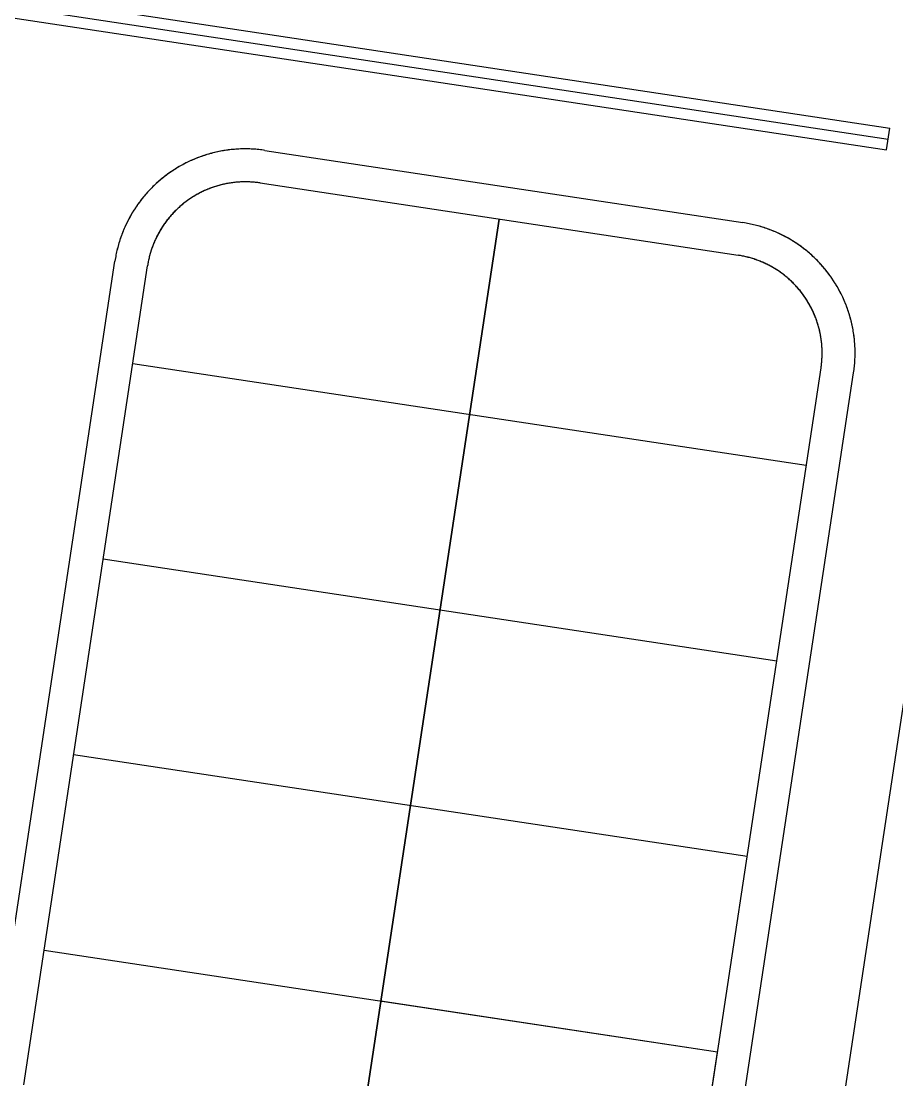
# Model space of a CAD drawing. Header units: metres. Extents: x 680594 to 684853, y 828874 to 830078.
# Drawn here: x 682198.9 to 682278.6, y 829584.2 to 829680.5 of the extents above; entities that cross this region are included whole.
import ezdxf

# ---------------------------------------------------------------- set-up
doc = ezdxf.new("R2010")
doc.units = ezdxf.units.M
doc.layers.add('PLOT_LINES', color=7, linetype='Continuous')

msp = doc.modelspace()

# ---------------------------------------------------------------- linework, layer by layer
at = {"layer": 'PLOT_LINES'}
for points in [[(682262.568, 829508.374), (682309.195, 829816.764)], [(682262.568, 829508.374), (682309.195, 829816.764)], [(681691.309, 829758.479), (682277.802, 829669.805)], [(681691.309, 829758.479), (682277.802, 829669.805)], [(681691.309, 829758.479), (682277.802, 829669.805)], [(681691.309, 829758.479), (682277.802, 829669.805)], [(682059.834, 829703.772), (682277.955, 829670.793)], [(682059.834, 829703.772), (682277.955, 829670.793)], [(682059.536, 829701.794), (682277.649, 829668.817)], [(682059.536, 829701.794), (682277.649, 829668.817)], [(682277.649, 829668.817), (682277.955, 829670.793)], [(682277.649, 829668.817), (682277.955, 829670.793)], [(682277.649, 829668.817), (682277.955, 829670.793)], [(682277.649, 829668.817), (682277.955, 829670.793)], [(682221.081, 829668.773), (682220.941, 829668.793), (682220.802, 829668.812), (682220.662, 829668.829), (682220.523, 829668.844), (682220.383, 829668.858), (682220.242, 829668.87), (682220.102, 829668.88), (682219.962, 829668.889), (682219.821, 829668.896), (682219.681, 829668.901), (682219.54, 829668.905), (682219.399, 829668.907), (682219.259, 829668.908), (682219.118, 829668.907), (682218.977, 829668.904), (682218.837, 829668.9), (682218.696, 829668.893), (682218.556, 829668.886), (682218.416, 829668.876), (682218.275, 829668.865), (682218.135, 829668.853), (682217.995, 829668.838), (682217.855, 829668.822), (682217.716, 829668.805), (682217.577, 829668.785), (682217.437, 829668.765), (682217.299, 829668.742), (682217.16, 829668.718), (682217.022, 829668.692), (682216.884, 829668.665), (682216.746, 829668.636), (682216.609, 829668.605), (682216.472, 829668.573), (682216.335, 829668.539), (682216.199, 829668.504), (682216.063, 829668.467), (682215.928, 829668.428), (682215.793, 829668.388), (682215.659, 829668.346), (682215.525, 829668.303), (682215.392, 829668.258), (682215.259, 829668.212), (682215.127, 829668.164), (682214.995, 829668.114), (682214.864, 829668.063), (682214.734, 829668.011), (682214.604, 829667.957), (682214.475, 829667.901), (682214.346, 829667.844), (682214.218, 829667.785), (682214.091, 829667.725), (682213.965, 829667.663), (682213.839, 829667.6), (682213.714, 829667.535), (682213.59, 829667.469), (682213.466, 829667.402), (682213.344, 829667.333), (682213.222, 829667.263), (682213.101, 829667.191), (682212.981, 829667.118), (682212.862, 829667.043), (682212.743, 829666.967), (682212.626, 829666.89), (682212.509, 829666.811), (682212.394, 829666.731), (682212.279, 829666.649), (682212.165, 829666.566), (682212.053, 829666.482), (682211.941, 829666.397), (682211.83, 829666.31), (682211.72, 829666.222), (682211.612, 829666.133), (682211.504, 829666.042), (682211.398, 829665.95), (682211.292, 829665.857), (682211.188, 829665.763), (682211.085, 829665.667), (682210.982, 829665.57), (682210.882, 829665.473), (682210.782, 829665.373), (682210.683, 829665.273), (682210.586, 829665.172), (682210.489, 829665.069), (682210.394, 829664.965), (682210.3, 829664.861), (682210.208, 829664.755), (682210.116, 829664.648), (682210.026, 829664.54), (682209.938, 829664.431), (682209.85, 829664.321), (682209.764, 829664.209), (682209.679, 829664.097), (682209.595, 829663.984), (682209.513, 829663.87), (682209.432, 829663.755), (682209.352, 829663.639), (682209.274, 829663.522), (682209.197, 829663.404), (682209.122, 829663.286), (682209.048, 829663.166), (682208.975, 829663.046), (682208.904, 829662.924), (682208.834, 829662.802), (682208.766, 829662.679), (682208.699, 829662.556), (682208.633, 829662.431), (682208.569, 829662.306), (682208.507, 829662.18), (682208.446, 829662.053), (682208.386, 829661.926), (682208.328, 829661.797), (682208.272, 829661.669), (682208.216, 829661.539), (682208.163, 829661.409), (682208.111, 829661.278), (682208.06, 829661.147), (682208.012, 829661.015), (682207.964, 829660.883), (682207.918, 829660.75), (682207.874, 829660.616), (682207.831, 829660.482), (682207.79, 829660.348), (682207.751, 829660.213), (682207.713, 829660.077), (682207.676, 829659.941), (682207.642, 829659.805), (682207.609, 829659.668), (682207.577, 829659.531), (682207.547, 829659.394), (682207.519, 829659.256), (682207.492, 829659.118), (682207.467, 829658.98), (682207.443, 829658.841), (682207.422, 829658.702)], [(682221.081, 829668.773), (682220.941, 829668.793), (682220.802, 829668.812), (682220.662, 829668.829), (682220.523, 829668.844), (682220.383, 829668.858), (682220.242, 829668.87), (682220.102, 829668.88), (682219.962, 829668.889), (682219.821, 829668.896), (682219.681, 829668.901), (682219.54, 829668.905), (682219.399, 829668.907), (682219.259, 829668.908), (682219.118, 829668.907), (682218.977, 829668.904), (682218.837, 829668.9), (682218.696, 829668.893), (682218.556, 829668.886), (682218.416, 829668.876), (682218.275, 829668.865), (682218.135, 829668.853), (682217.995, 829668.838), (682217.855, 829668.822), (682217.716, 829668.805), (682217.577, 829668.785), (682217.437, 829668.765), (682217.299, 829668.742), (682217.16, 829668.718), (682217.022, 829668.692), (682216.884, 829668.665), (682216.746, 829668.636), (682216.609, 829668.605), (682216.472, 829668.573), (682216.335, 829668.539), (682216.199, 829668.504), (682216.063, 829668.467), (682215.928, 829668.428), (682215.793, 829668.388), (682215.659, 829668.346), (682215.525, 829668.303), (682215.392, 829668.258), (682215.259, 829668.212), (682215.127, 829668.164), (682214.995, 829668.114), (682214.864, 829668.063), (682214.734, 829668.011), (682214.604, 829667.957), (682214.475, 829667.901), (682214.346, 829667.844), (682214.218, 829667.785), (682214.091, 829667.725), (682213.965, 829667.663), (682213.839, 829667.6), (682213.714, 829667.535), (682213.59, 829667.469), (682213.466, 829667.402), (682213.344, 829667.333), (682213.222, 829667.263), (682213.101, 829667.191), (682212.981, 829667.118), (682212.862, 829667.043), (682212.743, 829666.967), (682212.626, 829666.89), (682212.509, 829666.811), (682212.394, 829666.731), (682212.279, 829666.649), (682212.165, 829666.566), (682212.053, 829666.482), (682211.941, 829666.397), (682211.83, 829666.31), (682211.72, 829666.222), (682211.612, 829666.133), (682211.504, 829666.042), (682211.398, 829665.95), (682211.292, 829665.857), (682211.188, 829665.763), (682211.085, 829665.667), (682210.982, 829665.57), (682210.882, 829665.473), (682210.782, 829665.373), (682210.683, 829665.273), (682210.586, 829665.172), (682210.489, 829665.069), (682210.394, 829664.965), (682210.3, 829664.861), (682210.208, 829664.755), (682210.116, 829664.648), (682210.026, 829664.54), (682209.938, 829664.431), (682209.85, 829664.321), (682209.764, 829664.209), (682209.679, 829664.097), (682209.595, 829663.984), (682209.513, 829663.87), (682209.432, 829663.755), (682209.352, 829663.639), (682209.274, 829663.522), (682209.197, 829663.404), (682209.122, 829663.286), (682209.048, 829663.166), (682208.975, 829663.046), (682208.904, 829662.924), (682208.834, 829662.802), (682208.766, 829662.679), (682208.699, 829662.556), (682208.633, 829662.431), (682208.569, 829662.306), (682208.507, 829662.18), (682208.446, 829662.053), (682208.386, 829661.926), (682208.328, 829661.797), (682208.272, 829661.669), (682208.216, 829661.539), (682208.163, 829661.409), (682208.111, 829661.278), (682208.06, 829661.147), (682208.012, 829661.015), (682207.964, 829660.883), (682207.918, 829660.75), (682207.874, 829660.616), (682207.831, 829660.482), (682207.79, 829660.348), (682207.751, 829660.213), (682207.713, 829660.077), (682207.676, 829659.941), (682207.642, 829659.805), (682207.609, 829659.668), (682207.577, 829659.531), (682207.547, 829659.394), (682207.519, 829659.256), (682207.492, 829659.118), (682207.467, 829658.98), (682207.443, 829658.841), (682207.422, 829658.702)], [(682221.081, 829668.773), (682220.943, 829668.793), (682220.804, 829668.812), (682220.666, 829668.828), (682220.527, 829668.844), (682220.388, 829668.857), (682220.249, 829668.869), (682220.109, 829668.88), (682219.97, 829668.888), (682219.831, 829668.896), (682219.691, 829668.901), (682219.552, 829668.905), (682219.412, 829668.907), (682219.272, 829668.908), (682219.133, 829668.907), (682218.993, 829668.904), (682218.854, 829668.9), (682218.714, 829668.894), (682218.575, 829668.887), (682218.435, 829668.878), (682218.296, 829668.867), (682218.157, 829668.855), (682218.018, 829668.841), (682217.879, 829668.825), (682217.741, 829668.808), (682217.602, 829668.789), (682217.464, 829668.769), (682217.326, 829668.747), (682217.189, 829668.723), (682217.051, 829668.698), (682216.914, 829668.671), (682216.778, 829668.643), (682216.641, 829668.613), (682216.505, 829668.581), (682216.37, 829668.548), (682216.234, 829668.513), (682216.1, 829668.477), (682215.965, 829668.439), (682215.831, 829668.4), (682215.698, 829668.359), (682215.565, 829668.316), (682215.432, 829668.272), (682215.3, 829668.226), (682215.169, 829668.179), (682215.038, 829668.131), (682214.908, 829668.08), (682214.778, 829668.029), (682214.649, 829667.976), (682214.521, 829667.921), (682214.393, 829667.865), (682214.266, 829667.807), (682214.139, 829667.748), (682214.013, 829667.687), (682213.888, 829667.625), (682213.764, 829667.562), (682213.64, 829667.497), (682213.518, 829667.43), (682213.395, 829667.362), (682213.274, 829667.293), (682213.154, 829667.222), (682213.034, 829667.15), (682212.915, 829667.077), (682212.798, 829667.002), (682212.681, 829666.926), (682212.564, 829666.848), (682212.449, 829666.769), (682212.335, 829666.689), (682212.222, 829666.608), (682212.109, 829666.525), (682211.998, 829666.441), (682211.887, 829666.355), (682211.778, 829666.268), (682211.67, 829666.18), (682211.562, 829666.091), (682211.456, 829666.001), (682211.351, 829665.909), (682211.246, 829665.816), (682211.143, 829665.722), (682211.041, 829665.627), (682210.94, 829665.53), (682210.841, 829665.432), (682210.742, 829665.333), (682210.645, 829665.233), (682210.548, 829665.132), (682210.453, 829665.03), (682210.359, 829664.927), (682210.267, 829664.822), (682210.175, 829664.717), (682210.085, 829664.61), (682209.996, 829664.503), (682209.908, 829664.394), (682209.822, 829664.284), (682209.737, 829664.174), (682209.653, 829664.062), (682209.57, 829663.95), (682209.489, 829663.836), (682209.409, 829663.722), (682209.33, 829663.606), (682209.253, 829663.49), (682209.177, 829663.373), (682209.103, 829663.255), (682209.029, 829663.136), (682208.958, 829663.016), (682208.887, 829662.895), (682208.818, 829662.774), (682208.751, 829662.652), (682208.685, 829662.529), (682208.62, 829662.405), (682208.557, 829662.281), (682208.495, 829662.155), (682208.435, 829662.029), (682208.376, 829661.903), (682208.318, 829661.776), (682208.262, 829661.648), (682208.208, 829661.519), (682208.155, 829661.39), (682208.104, 829661.26), (682208.054, 829661.13), (682208.006, 829660.999), (682207.959, 829660.867), (682207.913, 829660.735), (682207.87, 829660.602), (682207.827, 829660.469), (682207.787, 829660.336), (682207.748, 829660.202), (682207.71, 829660.067), (682207.674, 829659.932), (682207.64, 829659.797), (682207.607, 829659.661), (682207.576, 829659.525), (682207.546, 829659.389), (682207.518, 829659.252), (682207.491, 829659.115), (682207.467, 829658.977), (682207.443, 829658.84), (682207.422, 829658.702)], [(682221.081, 829668.773), (682220.943, 829668.793), (682220.804, 829668.812), (682220.666, 829668.828), (682220.527, 829668.844), (682220.388, 829668.857), (682220.249, 829668.869), (682220.109, 829668.88), (682219.97, 829668.888), (682219.831, 829668.896), (682219.691, 829668.901), (682219.552, 829668.905), (682219.412, 829668.907), (682219.272, 829668.908), (682219.133, 829668.907), (682218.993, 829668.904), (682218.854, 829668.9), (682218.714, 829668.894), (682218.575, 829668.887), (682218.435, 829668.878), (682218.296, 829668.867), (682218.157, 829668.855), (682218.018, 829668.841), (682217.879, 829668.825), (682217.741, 829668.808), (682217.602, 829668.789), (682217.464, 829668.769), (682217.326, 829668.747), (682217.189, 829668.723), (682217.051, 829668.698), (682216.914, 829668.671), (682216.778, 829668.643), (682216.641, 829668.613), (682216.505, 829668.581), (682216.37, 829668.548), (682216.234, 829668.513), (682216.1, 829668.477), (682215.965, 829668.439), (682215.831, 829668.4), (682215.698, 829668.359), (682215.565, 829668.316), (682215.432, 829668.272), (682215.3, 829668.226), (682215.169, 829668.179), (682215.038, 829668.131), (682214.908, 829668.08), (682214.778, 829668.029), (682214.649, 829667.976), (682214.521, 829667.921), (682214.393, 829667.865), (682214.266, 829667.807), (682214.139, 829667.748), (682214.013, 829667.687), (682213.888, 829667.625), (682213.764, 829667.562), (682213.64, 829667.497), (682213.518, 829667.43), (682213.395, 829667.362), (682213.274, 829667.293), (682213.154, 829667.222), (682213.034, 829667.15), (682212.915, 829667.077), (682212.798, 829667.002), (682212.681, 829666.926), (682212.564, 829666.848), (682212.449, 829666.769), (682212.335, 829666.689), (682212.222, 829666.608), (682212.109, 829666.525), (682211.998, 829666.441), (682211.887, 829666.355), (682211.778, 829666.268), (682211.67, 829666.18), (682211.562, 829666.091), (682211.456, 829666.001), (682211.351, 829665.909), (682211.246, 829665.816), (682211.143, 829665.722), (682211.041, 829665.627), (682210.94, 829665.53), (682210.841, 829665.432), (682210.742, 829665.333), (682210.645, 829665.233), (682210.548, 829665.132), (682210.453, 829665.03), (682210.359, 829664.927), (682210.267, 829664.822), (682210.175, 829664.717), (682210.085, 829664.61), (682209.996, 829664.503), (682209.908, 829664.394), (682209.822, 829664.284), (682209.737, 829664.174), (682209.653, 829664.062), (682209.57, 829663.95), (682209.489, 829663.836), (682209.409, 829663.722), (682209.33, 829663.606), (682209.253, 829663.49), (682209.177, 829663.373), (682209.103, 829663.255), (682209.029, 829663.136), (682208.958, 829663.016), (682208.887, 829662.895), (682208.818, 829662.774), (682208.751, 829662.652), (682208.685, 829662.529), (682208.62, 829662.405), (682208.557, 829662.281), (682208.495, 829662.155), (682208.435, 829662.029), (682208.376, 829661.903), (682208.318, 829661.776), (682208.262, 829661.648), (682208.208, 829661.519), (682208.155, 829661.39), (682208.104, 829661.26), (682208.054, 829661.13), (682208.006, 829660.999), (682207.959, 829660.867), (682207.913, 829660.735), (682207.87, 829660.602), (682207.827, 829660.469), (682207.787, 829660.336), (682207.748, 829660.202), (682207.71, 829660.067), (682207.674, 829659.932), (682207.64, 829659.797), (682207.607, 829659.661), (682207.576, 829659.525), (682207.546, 829659.389), (682207.518, 829659.252), (682207.491, 829659.115), (682207.467, 829658.977), (682207.443, 829658.84), (682207.422, 829658.702)], [(682221.081, 829668.773), (682264.586, 829662.195)], [(682221.081, 829668.773), (682264.586, 829662.195)], [(682221.081, 829668.773), (682264.586, 829662.195)], [(682221.081, 829668.773), (682264.586, 829662.195)], [(682220.632, 829665.807), (682220.528, 829665.822), (682220.423, 829665.836), (682220.318, 829665.849), (682220.214, 829665.86), (682220.109, 829665.87), (682220.003, 829665.879), (682219.898, 829665.887), (682219.793, 829665.894), (682219.688, 829665.899), (682219.582, 829665.903), (682219.477, 829665.906), (682219.371, 829665.908), (682219.266, 829665.908), (682219.16, 829665.907), (682219.055, 829665.905), (682218.949, 829665.902), (682218.844, 829665.897), (682218.739, 829665.891), (682218.633, 829665.884), (682218.528, 829665.876), (682218.423, 829665.866), (682218.318, 829665.856), (682218.213, 829665.844), (682218.109, 829665.831), (682218.004, 829665.816), (682217.9, 829665.8), (682217.796, 829665.784), (682217.692, 829665.765), (682217.588, 829665.746), (682217.484, 829665.726), (682217.381, 829665.704), (682217.278, 829665.681), (682217.176, 829665.657), (682217.073, 829665.631), (682216.971, 829665.605), (682216.869, 829665.577), (682216.768, 829665.548), (682216.667, 829665.518), (682216.566, 829665.487), (682216.466, 829665.454), (682216.366, 829665.421), (682216.266, 829665.386), (682216.167, 829665.35), (682216.068, 829665.313), (682215.97, 829665.274), (682215.872, 829665.235), (682215.775, 829665.194), (682215.678, 829665.153), (682215.581, 829665.11), (682215.485, 829665.066), (682215.39, 829665.021), (682215.295, 829664.974), (682215.201, 829664.927), (682215.107, 829664.879), (682215.014, 829664.829), (682214.921, 829664.778), (682214.83, 829664.727), (682214.738, 829664.674), (682214.647, 829664.62), (682214.557, 829664.565), (682214.468, 829664.509), (682214.379, 829664.452), (682214.291, 829664.394), (682214.204, 829664.335), (682214.117, 829664.275), (682214.031, 829664.214), (682213.946, 829664.152), (682213.861, 829664.089), (682213.777, 829664.025), (682213.694, 829663.96), (682213.612, 829663.893), (682213.531, 829663.826), (682213.45, 829663.759), (682213.37, 829663.69), (682213.291, 829663.62), (682213.213, 829663.549), (682213.135, 829663.477), (682213.059, 829663.405), (682212.983, 829663.331), (682212.908, 829663.257), (682212.834, 829663.182), (682212.761, 829663.106), (682212.689, 829663.029), (682212.617, 829662.951), (682212.547, 829662.872), (682212.478, 829662.793), (682212.409, 829662.713), (682212.341, 829662.632), (682212.275, 829662.55), (682212.209, 829662.467), (682212.144, 829662.384), (682212.081, 829662.3), (682212.018, 829662.215), (682211.956, 829662.13), (682211.896, 829662.043), (682211.836, 829661.956), (682211.777, 829661.869), (682211.72, 829661.78), (682211.663, 829661.691), (682211.608, 829661.602), (682211.553, 829661.511), (682211.5, 829661.42), (682211.447, 829661.329), (682211.396, 829661.236), (682211.346, 829661.144), (682211.297, 829661.05), (682211.249, 829660.956), (682211.202, 829660.862), (682211.156, 829660.767), (682211.111, 829660.671), (682211.068, 829660.575), (682211.025, 829660.478), (682210.984, 829660.381), (682210.944, 829660.284), (682210.905, 829660.186), (682210.867, 829660.087), (682210.83, 829659.988), (682210.795, 829659.889), (682210.76, 829659.789), (682210.727, 829659.689), (682210.695, 829659.589), (682210.664, 829659.488), (682210.635, 829659.387), (682210.606, 829659.285), (682210.579, 829659.183), (682210.553, 829659.081), (682210.528, 829658.978), (682210.504, 829658.875), (682210.482, 829658.772), (682210.461, 829658.669), (682210.441, 829658.565), (682210.422, 829658.462), (682210.404, 829658.358), (682210.388, 829658.253)], [(682220.632, 829665.807), (682220.528, 829665.822), (682220.423, 829665.836), (682220.318, 829665.849), (682220.214, 829665.86), (682220.109, 829665.87), (682220.003, 829665.879), (682219.898, 829665.887), (682219.793, 829665.894), (682219.688, 829665.899), (682219.582, 829665.903), (682219.477, 829665.906), (682219.371, 829665.908), (682219.266, 829665.908), (682219.16, 829665.907), (682219.055, 829665.905), (682218.949, 829665.902), (682218.844, 829665.897), (682218.739, 829665.891), (682218.633, 829665.884), (682218.528, 829665.876), (682218.423, 829665.866), (682218.318, 829665.856), (682218.213, 829665.844), (682218.109, 829665.831), (682218.004, 829665.816), (682217.9, 829665.8), (682217.796, 829665.784), (682217.692, 829665.765), (682217.588, 829665.746), (682217.484, 829665.726), (682217.381, 829665.704), (682217.278, 829665.681), (682217.176, 829665.657), (682217.073, 829665.631), (682216.971, 829665.605), (682216.869, 829665.577), (682216.768, 829665.548), (682216.667, 829665.518), (682216.566, 829665.487), (682216.466, 829665.454), (682216.366, 829665.421), (682216.266, 829665.386), (682216.167, 829665.35), (682216.068, 829665.313), (682215.97, 829665.274), (682215.872, 829665.235), (682215.775, 829665.194), (682215.678, 829665.153), (682215.581, 829665.11), (682215.485, 829665.066), (682215.39, 829665.021), (682215.295, 829664.974), (682215.201, 829664.927), (682215.107, 829664.879), (682215.014, 829664.829), (682214.921, 829664.778), (682214.83, 829664.727), (682214.738, 829664.674), (682214.647, 829664.62), (682214.557, 829664.565), (682214.468, 829664.509), (682214.379, 829664.452), (682214.291, 829664.394), (682214.204, 829664.335), (682214.117, 829664.275), (682214.031, 829664.214), (682213.946, 829664.152), (682213.861, 829664.089), (682213.777, 829664.025), (682213.694, 829663.96), (682213.612, 829663.893), (682213.531, 829663.826), (682213.45, 829663.759), (682213.37, 829663.69), (682213.291, 829663.62), (682213.213, 829663.549), (682213.135, 829663.477), (682213.059, 829663.405), (682212.983, 829663.331), (682212.908, 829663.257), (682212.834, 829663.182), (682212.761, 829663.106), (682212.689, 829663.029), (682212.617, 829662.951), (682212.547, 829662.872), (682212.478, 829662.793), (682212.409, 829662.713), (682212.341, 829662.632), (682212.275, 829662.55), (682212.209, 829662.467), (682212.144, 829662.384), (682212.081, 829662.3), (682212.018, 829662.215), (682211.956, 829662.13), (682211.896, 829662.043), (682211.836, 829661.956), (682211.777, 829661.869), (682211.72, 829661.78), (682211.663, 829661.691), (682211.608, 829661.602), (682211.553, 829661.511), (682211.5, 829661.42), (682211.447, 829661.329), (682211.396, 829661.236), (682211.346, 829661.144), (682211.297, 829661.05), (682211.249, 829660.956), (682211.202, 829660.862), (682211.156, 829660.767), (682211.111, 829660.671), (682211.068, 829660.575), (682211.025, 829660.478), (682210.984, 829660.381), (682210.944, 829660.284), (682210.905, 829660.186), (682210.867, 829660.087), (682210.83, 829659.988), (682210.795, 829659.889), (682210.76, 829659.789), (682210.727, 829659.689), (682210.695, 829659.589), (682210.664, 829659.488), (682210.635, 829659.387), (682210.606, 829659.285), (682210.579, 829659.183), (682210.553, 829659.081), (682210.528, 829658.978), (682210.504, 829658.875), (682210.482, 829658.772), (682210.461, 829658.669), (682210.441, 829658.565), (682210.422, 829658.462), (682210.404, 829658.358), (682210.388, 829658.253)], [(682220.632, 829665.807), (682220.529, 829665.822), (682220.425, 829665.836), (682220.321, 829665.848), (682220.217, 829665.86), (682220.113, 829665.87), (682220.008, 829665.879), (682219.904, 829665.887), (682219.799, 829665.893), (682219.695, 829665.899), (682219.59, 829665.903), (682219.485, 829665.906), (682219.381, 829665.907), (682219.276, 829665.908), (682219.171, 829665.907), (682219.066, 829665.905), (682218.962, 829665.902), (682218.857, 829665.898), (682218.753, 829665.892), (682218.648, 829665.885), (682218.544, 829665.877), (682218.439, 829665.868), (682218.335, 829665.858), (682218.231, 829665.846), (682218.127, 829665.833), (682218.023, 829665.819), (682217.92, 829665.804), (682217.816, 829665.787), (682217.713, 829665.769), (682217.61, 829665.75), (682217.507, 829665.73), (682217.405, 829665.709), (682217.303, 829665.687), (682217.201, 829665.663), (682217.099, 829665.638), (682216.998, 829665.612), (682216.896, 829665.585), (682216.796, 829665.556), (682216.695, 829665.527), (682216.595, 829665.496), (682216.495, 829665.464), (682216.396, 829665.431), (682216.297, 829665.397), (682216.198, 829665.361), (682216.1, 829665.325), (682216.003, 829665.287), (682215.905, 829665.249), (682215.808, 829665.209), (682215.712, 829665.168), (682215.616, 829665.125), (682215.521, 829665.082), (682215.426, 829665.038), (682215.332, 829664.992), (682215.238, 829664.946), (682215.145, 829664.898), (682215.052, 829664.849), (682214.96, 829664.8), (682214.868, 829664.749), (682214.777, 829664.697), (682214.687, 829664.644), (682214.597, 829664.59), (682214.508, 829664.535), (682214.42, 829664.479), (682214.332, 829664.421), (682214.245, 829664.363), (682214.159, 829664.304), (682214.073, 829664.244), (682213.988, 829664.183), (682213.904, 829664.121), (682213.82, 829664.057), (682213.737, 829663.993), (682213.655, 829663.928), (682213.574, 829663.862), (682213.493, 829663.795), (682213.414, 829663.728), (682213.335, 829663.659), (682213.257, 829663.589), (682213.179, 829663.518), (682213.103, 829663.447), (682213.027, 829663.374), (682212.952, 829663.301), (682212.878, 829663.227), (682212.805, 829663.152), (682212.733, 829663.076), (682212.662, 829663), (682212.591, 829662.922), (682212.522, 829662.844), (682212.453, 829662.765), (682212.385, 829662.685), (682212.319, 829662.604), (682212.253, 829662.523), (682212.188, 829662.44), (682212.124, 829662.357), (682212.061, 829662.274), (682211.999, 829662.189), (682211.938, 829662.104), (682211.878, 829662.018), (682211.819, 829661.932), (682211.761, 829661.844), (682211.704, 829661.757), (682211.649, 829661.668), (682211.594, 829661.579), (682211.54, 829661.489), (682211.487, 829661.399), (682211.435, 829661.308), (682211.385, 829661.216), (682211.335, 829661.124), (682211.287, 829661.031), (682211.239, 829660.937), (682211.193, 829660.844), (682211.148, 829660.749), (682211.103, 829660.654), (682211.06, 829660.559), (682211.019, 829660.463), (682210.978, 829660.366), (682210.938, 829660.269), (682210.899, 829660.172), (682210.862, 829660.074), (682210.826, 829659.976), (682210.791, 829659.877), (682210.757, 829659.778), (682210.724, 829659.679), (682210.692, 829659.579), (682210.662, 829659.479), (682210.632, 829659.378), (682210.604, 829659.277), (682210.577, 829659.176), (682210.551, 829659.075), (682210.527, 829658.973), (682210.503, 829658.871), (682210.481, 829658.769), (682210.46, 829658.666), (682210.44, 829658.563), (682210.422, 829658.46), (682210.404, 829658.357), (682210.388, 829658.253)], [(682220.632, 829665.807), (682220.529, 829665.822), (682220.425, 829665.836), (682220.321, 829665.848), (682220.217, 829665.86), (682220.113, 829665.87), (682220.008, 829665.879), (682219.904, 829665.887), (682219.799, 829665.893), (682219.695, 829665.899), (682219.59, 829665.903), (682219.485, 829665.906), (682219.381, 829665.907), (682219.276, 829665.908), (682219.171, 829665.907), (682219.066, 829665.905), (682218.962, 829665.902), (682218.857, 829665.898), (682218.753, 829665.892), (682218.648, 829665.885), (682218.544, 829665.877), (682218.439, 829665.868), (682218.335, 829665.858), (682218.231, 829665.846), (682218.127, 829665.833), (682218.023, 829665.819), (682217.92, 829665.804), (682217.816, 829665.787), (682217.713, 829665.769), (682217.61, 829665.75), (682217.507, 829665.73), (682217.405, 829665.709), (682217.303, 829665.687), (682217.201, 829665.663), (682217.099, 829665.638), (682216.998, 829665.612), (682216.896, 829665.585), (682216.796, 829665.556), (682216.695, 829665.527), (682216.595, 829665.496), (682216.495, 829665.464), (682216.396, 829665.431), (682216.297, 829665.397), (682216.198, 829665.361), (682216.1, 829665.325), (682216.003, 829665.287), (682215.905, 829665.249), (682215.808, 829665.209), (682215.712, 829665.168), (682215.616, 829665.125), (682215.521, 829665.082), (682215.426, 829665.038), (682215.332, 829664.992), (682215.238, 829664.946), (682215.145, 829664.898), (682215.052, 829664.849), (682214.96, 829664.8), (682214.868, 829664.749), (682214.777, 829664.697), (682214.687, 829664.644), (682214.597, 829664.59), (682214.508, 829664.535), (682214.42, 829664.479), (682214.332, 829664.421), (682214.245, 829664.363), (682214.159, 829664.304), (682214.073, 829664.244), (682213.988, 829664.183), (682213.904, 829664.121), (682213.82, 829664.057), (682213.737, 829663.993), (682213.655, 829663.928), (682213.574, 829663.862), (682213.493, 829663.795), (682213.414, 829663.728), (682213.335, 829663.659), (682213.257, 829663.589), (682213.179, 829663.518), (682213.103, 829663.447), (682213.027, 829663.374), (682212.952, 829663.301), (682212.878, 829663.227), (682212.805, 829663.152), (682212.733, 829663.076), (682212.662, 829663), (682212.591, 829662.922), (682212.522, 829662.844), (682212.453, 829662.765), (682212.385, 829662.685), (682212.319, 829662.604), (682212.253, 829662.523), (682212.188, 829662.44), (682212.124, 829662.357), (682212.061, 829662.274), (682211.999, 829662.189), (682211.938, 829662.104), (682211.878, 829662.018), (682211.819, 829661.932), (682211.761, 829661.844), (682211.704, 829661.757), (682211.649, 829661.668), (682211.594, 829661.579), (682211.54, 829661.489), (682211.487, 829661.399), (682211.435, 829661.308), (682211.385, 829661.216), (682211.335, 829661.124), (682211.287, 829661.031), (682211.239, 829660.937), (682211.193, 829660.844), (682211.148, 829660.749), (682211.103, 829660.654), (682211.06, 829660.559), (682211.019, 829660.463), (682210.978, 829660.366), (682210.938, 829660.269), (682210.899, 829660.172), (682210.862, 829660.074), (682210.826, 829659.976), (682210.791, 829659.877), (682210.757, 829659.778), (682210.724, 829659.679), (682210.692, 829659.579), (682210.662, 829659.479), (682210.632, 829659.378), (682210.604, 829659.277), (682210.577, 829659.176), (682210.551, 829659.075), (682210.527, 829658.973), (682210.503, 829658.871), (682210.481, 829658.769), (682210.46, 829658.666), (682210.44, 829658.563), (682210.422, 829658.46), (682210.404, 829658.357), (682210.388, 829658.253)], [(682220.632, 829665.807), (682264.138, 829659.229)], [(682220.632, 829665.807), (682264.138, 829659.229)], [(682220.632, 829665.807), (682264.138, 829659.229)], [(682220.632, 829665.807), (682264.138, 829659.229)], [(682242.385, 829662.518), (682229.772, 829579.093), (682211.23, 829542.616)], [(682242.385, 829662.518), (682229.772, 829579.093), (682211.23, 829542.616)], [(682242.385, 829662.518), (682229.772, 829579.093), (682211.23, 829542.616)], [(682242.385, 829662.518), (682229.772, 829579.093), (682211.23, 829542.616)], [(682229.772, 829579.093), (682242.385, 829662.518)], [(682229.772, 829579.093), (682242.385, 829662.518)], [(682229.772, 829579.093), (682242.385, 829662.518)], [(682229.772, 829579.093), (682242.385, 829662.518)], [(682274.657, 829648.536), (682274.678, 829648.674), (682274.696, 829648.813), (682274.713, 829648.951), (682274.728, 829649.09), (682274.742, 829649.229), (682274.754, 829649.368), (682274.764, 829649.508), (682274.773, 829649.647), (682274.78, 829649.786), (682274.785, 829649.926), (682274.789, 829650.065), (682274.792, 829650.205), (682274.792, 829650.345), (682274.791, 829650.484), (682274.789, 829650.624), (682274.784, 829650.763), (682274.779, 829650.903), (682274.771, 829651.042), (682274.762, 829651.182), (682274.751, 829651.321), (682274.739, 829651.46), (682274.725, 829651.599), (682274.709, 829651.738), (682274.692, 829651.876), (682274.673, 829652.015), (682274.653, 829652.153), (682274.631, 829652.291), (682274.607, 829652.428), (682274.582, 829652.566), (682274.555, 829652.703), (682274.527, 829652.839), (682274.497, 829652.976), (682274.465, 829653.112), (682274.432, 829653.247), (682274.398, 829653.383), (682274.361, 829653.517), (682274.323, 829653.652), (682274.284, 829653.786), (682274.243, 829653.919), (682274.201, 829654.052), (682274.156, 829654.185), (682274.111, 829654.317), (682274.064, 829654.448), (682274.015, 829654.579), (682273.965, 829654.709), (682273.913, 829654.839), (682273.86, 829654.968), (682273.805, 829655.096), (682273.749, 829655.224), (682273.691, 829655.351), (682273.632, 829655.478), (682273.571, 829655.604), (682273.509, 829655.729), (682273.446, 829655.853), (682273.381, 829655.977), (682273.314, 829656.099), (682273.247, 829656.221), (682273.177, 829656.343), (682273.107, 829656.463), (682273.035, 829656.583), (682272.961, 829656.701), (682272.886, 829656.819), (682272.81, 829656.936), (682272.733, 829657.052), (682272.654, 829657.168), (682272.574, 829657.282), (682272.492, 829657.395), (682272.409, 829657.508), (682272.325, 829657.619), (682272.24, 829657.73), (682272.153, 829657.839), (682272.065, 829657.947), (682271.976, 829658.055), (682271.885, 829658.161), (682271.793, 829658.266), (682271.7, 829658.371), (682271.606, 829658.474), (682271.511, 829658.576), (682271.414, 829658.676), (682271.317, 829658.776), (682271.218, 829658.875), (682271.118, 829658.972), (682271.017, 829659.069), (682270.914, 829659.164), (682270.811, 829659.258), (682270.707, 829659.35), (682270.601, 829659.442), (682270.495, 829659.532), (682270.387, 829659.621), (682270.278, 829659.709), (682270.169, 829659.795), (682270.058, 829659.88), (682269.947, 829659.964), (682269.834, 829660.047), (682269.72, 829660.128), (682269.606, 829660.208), (682269.491, 829660.287), (682269.374, 829660.364), (682269.257, 829660.44), (682269.139, 829660.514), (682269.02, 829660.588), (682268.9, 829660.659), (682268.78, 829660.73), (682268.658, 829660.799), (682268.536, 829660.866), (682268.413, 829660.932), (682268.289, 829660.997), (682268.165, 829661.06), (682268.04, 829661.122), (682267.914, 829661.182), (682267.787, 829661.241), (682267.66, 829661.299), (682267.532, 829661.355), (682267.403, 829661.409), (682267.274, 829661.462), (682267.144, 829661.513), (682267.014, 829661.563), (682266.883, 829661.611), (682266.751, 829661.658), (682266.619, 829661.704), (682266.487, 829661.747), (682266.354, 829661.79), (682266.22, 829661.83), (682266.086, 829661.869), (682265.952, 829661.907), (682265.817, 829661.943), (682265.681, 829661.977), (682265.546, 829662.01), (682265.41, 829662.041), (682265.273, 829662.071), (682265.136, 829662.099), (682264.999, 829662.126), (682264.862, 829662.15), (682264.724, 829662.174), (682264.586, 829662.195)], [(682274.657, 829648.536), (682274.678, 829648.674), (682274.696, 829648.813), (682274.713, 829648.951), (682274.728, 829649.09), (682274.742, 829649.229), (682274.754, 829649.368), (682274.764, 829649.508), (682274.773, 829649.647), (682274.78, 829649.786), (682274.785, 829649.926), (682274.789, 829650.065), (682274.792, 829650.205), (682274.792, 829650.345), (682274.791, 829650.484), (682274.789, 829650.624), (682274.784, 829650.763), (682274.779, 829650.903), (682274.771, 829651.042), (682274.762, 829651.182), (682274.751, 829651.321), (682274.739, 829651.46), (682274.725, 829651.599), (682274.709, 829651.738), (682274.692, 829651.876), (682274.673, 829652.015), (682274.653, 829652.153), (682274.631, 829652.291), (682274.607, 829652.428), (682274.582, 829652.566), (682274.555, 829652.703), (682274.527, 829652.839), (682274.497, 829652.976), (682274.465, 829653.112), (682274.432, 829653.247), (682274.398, 829653.383), (682274.361, 829653.517), (682274.323, 829653.652), (682274.284, 829653.786), (682274.243, 829653.919), (682274.201, 829654.052), (682274.156, 829654.185), (682274.111, 829654.317), (682274.064, 829654.448), (682274.015, 829654.579), (682273.965, 829654.709), (682273.913, 829654.839), (682273.86, 829654.968), (682273.805, 829655.096), (682273.749, 829655.224), (682273.691, 829655.351), (682273.632, 829655.478), (682273.571, 829655.604), (682273.509, 829655.729), (682273.446, 829655.853), (682273.381, 829655.977), (682273.314, 829656.099), (682273.247, 829656.221), (682273.177, 829656.343), (682273.107, 829656.463), (682273.035, 829656.583), (682272.961, 829656.701), (682272.886, 829656.819), (682272.81, 829656.936), (682272.733, 829657.052), (682272.654, 829657.168), (682272.574, 829657.282), (682272.492, 829657.395), (682272.409, 829657.508), (682272.325, 829657.619), (682272.24, 829657.73), (682272.153, 829657.839), (682272.065, 829657.947), (682271.976, 829658.055), (682271.885, 829658.161), (682271.793, 829658.266), (682271.7, 829658.371), (682271.606, 829658.474), (682271.511, 829658.576), (682271.414, 829658.676), (682271.317, 829658.776), (682271.218, 829658.875), (682271.118, 829658.972), (682271.017, 829659.069), (682270.914, 829659.164), (682270.811, 829659.258), (682270.707, 829659.35), (682270.601, 829659.442), (682270.495, 829659.532), (682270.387, 829659.621), (682270.278, 829659.709), (682270.169, 829659.795), (682270.058, 829659.88), (682269.947, 829659.964), (682269.834, 829660.047), (682269.72, 829660.128), (682269.606, 829660.208), (682269.491, 829660.287), (682269.374, 829660.364), (682269.257, 829660.44), (682269.139, 829660.514), (682269.02, 829660.588), (682268.9, 829660.659), (682268.78, 829660.73), (682268.658, 829660.799), (682268.536, 829660.866), (682268.413, 829660.932), (682268.289, 829660.997), (682268.165, 829661.06), (682268.04, 829661.122), (682267.914, 829661.182), (682267.787, 829661.241), (682267.66, 829661.299), (682267.532, 829661.355), (682267.403, 829661.409), (682267.274, 829661.462), (682267.144, 829661.513), (682267.014, 829661.563), (682266.883, 829661.611), (682266.751, 829661.658), (682266.619, 829661.704), (682266.487, 829661.747), (682266.354, 829661.79), (682266.22, 829661.83), (682266.086, 829661.869), (682265.952, 829661.907), (682265.817, 829661.943), (682265.681, 829661.977), (682265.546, 829662.01), (682265.41, 829662.041), (682265.273, 829662.071), (682265.136, 829662.099), (682264.999, 829662.126), (682264.862, 829662.15), (682264.724, 829662.174), (682264.586, 829662.195)], [(682274.657, 829648.536), (682274.678, 829648.675), (682274.696, 829648.815), (682274.713, 829648.955), (682274.728, 829649.094), (682274.742, 829649.234), (682274.754, 829649.375), (682274.765, 829649.515), (682274.773, 829649.655), (682274.78, 829649.796), (682274.786, 829649.936), (682274.79, 829650.077), (682274.792, 829650.218), (682274.792, 829650.358), (682274.791, 829650.499), (682274.788, 829650.64), (682274.784, 829650.78), (682274.778, 829650.921), (682274.77, 829651.061), (682274.761, 829651.201), (682274.75, 829651.342), (682274.737, 829651.482), (682274.723, 829651.622), (682274.707, 829651.761), (682274.689, 829651.901), (682274.67, 829652.04), (682274.649, 829652.179), (682274.626, 829652.318), (682274.602, 829652.457), (682274.577, 829652.595), (682274.549, 829652.733), (682274.52, 829652.871), (682274.49, 829653.008), (682274.457, 829653.145), (682274.424, 829653.282), (682274.388, 829653.418), (682274.351, 829653.554), (682274.313, 829653.689), (682274.273, 829653.824), (682274.231, 829653.958), (682274.188, 829654.092), (682274.143, 829654.225), (682274.096, 829654.358), (682274.048, 829654.49), (682273.999, 829654.622), (682273.948, 829654.753), (682273.895, 829654.883), (682273.841, 829655.013), (682273.785, 829655.142), (682273.728, 829655.271), (682273.669, 829655.399), (682273.609, 829655.526), (682273.548, 829655.652), (682273.484, 829655.778), (682273.42, 829655.903), (682273.354, 829656.027), (682273.286, 829656.151), (682273.217, 829656.273), (682273.147, 829656.395), (682273.075, 829656.516), (682273.002, 829656.636), (682272.927, 829656.755), (682272.851, 829656.874), (682272.774, 829656.991), (682272.695, 829657.108), (682272.615, 829657.223), (682272.534, 829657.338), (682272.451, 829657.452), (682272.367, 829657.564), (682272.281, 829657.676), (682272.194, 829657.787), (682272.106, 829657.897), (682272.017, 829658.005), (682271.926, 829658.113), (682271.835, 829658.219), (682271.741, 829658.325), (682271.647, 829658.429), (682271.552, 829658.532), (682271.455, 829658.634), (682271.357, 829658.735), (682271.258, 829658.835), (682271.157, 829658.934), (682271.056, 829659.031), (682270.953, 829659.128), (682270.85, 829659.223), (682270.745, 829659.317), (682270.639, 829659.409), (682270.532, 829659.501), (682270.424, 829659.591), (682270.315, 829659.679), (682270.205, 829659.767), (682270.094, 829659.853), (682269.982, 829659.938), (682269.869, 829660.022), (682269.754, 829660.104), (682269.639, 829660.185), (682269.523, 829660.265), (682269.407, 829660.343), (682269.289, 829660.42), (682269.17, 829660.495), (682269.05, 829660.569), (682268.93, 829660.642), (682268.809, 829660.713), (682268.687, 829660.783), (682268.564, 829660.851), (682268.44, 829660.918), (682268.315, 829660.984), (682268.19, 829661.048), (682268.064, 829661.11), (682267.937, 829661.171), (682267.81, 829661.231), (682267.682, 829661.289), (682267.553, 829661.345), (682267.424, 829661.4), (682267.293, 829661.454), (682267.163, 829661.506), (682267.031, 829661.556), (682266.9, 829661.605), (682266.767, 829661.653), (682266.634, 829661.699), (682266.501, 829661.743), (682266.367, 829661.786), (682266.232, 829661.827), (682266.097, 829661.866), (682265.962, 829661.904), (682265.826, 829661.94), (682265.689, 829661.975), (682265.553, 829662.008), (682265.416, 829662.04), (682265.278, 829662.07), (682265.14, 829662.098), (682265.002, 829662.125), (682264.864, 829662.15), (682264.725, 829662.174), (682264.586, 829662.195)], [(682274.657, 829648.536), (682274.678, 829648.675), (682274.696, 829648.815), (682274.713, 829648.955), (682274.728, 829649.094), (682274.742, 829649.234), (682274.754, 829649.375), (682274.765, 829649.515), (682274.773, 829649.655), (682274.78, 829649.796), (682274.786, 829649.936), (682274.79, 829650.077), (682274.792, 829650.218), (682274.792, 829650.358), (682274.791, 829650.499), (682274.788, 829650.64), (682274.784, 829650.78), (682274.778, 829650.921), (682274.77, 829651.061), (682274.761, 829651.201), (682274.75, 829651.342), (682274.737, 829651.482), (682274.723, 829651.622), (682274.707, 829651.761), (682274.689, 829651.901), (682274.67, 829652.04), (682274.649, 829652.179), (682274.626, 829652.318), (682274.602, 829652.457), (682274.577, 829652.595), (682274.549, 829652.733), (682274.52, 829652.871), (682274.49, 829653.008), (682274.457, 829653.145), (682274.424, 829653.282), (682274.388, 829653.418), (682274.351, 829653.554), (682274.313, 829653.689), (682274.273, 829653.824), (682274.231, 829653.958), (682274.188, 829654.092), (682274.143, 829654.225), (682274.096, 829654.358), (682274.048, 829654.49), (682273.999, 829654.622), (682273.948, 829654.753), (682273.895, 829654.883), (682273.841, 829655.013), (682273.785, 829655.142), (682273.728, 829655.271), (682273.669, 829655.399), (682273.609, 829655.526), (682273.548, 829655.652), (682273.484, 829655.778), (682273.42, 829655.903), (682273.354, 829656.027), (682273.286, 829656.151), (682273.217, 829656.273), (682273.147, 829656.395), (682273.075, 829656.516), (682273.002, 829656.636), (682272.927, 829656.755), (682272.851, 829656.874), (682272.774, 829656.991), (682272.695, 829657.108), (682272.615, 829657.223), (682272.534, 829657.338), (682272.451, 829657.452), (682272.367, 829657.564), (682272.281, 829657.676), (682272.194, 829657.787), (682272.106, 829657.897), (682272.017, 829658.005), (682271.926, 829658.113), (682271.835, 829658.219), (682271.741, 829658.325), (682271.647, 829658.429), (682271.552, 829658.532), (682271.455, 829658.634), (682271.357, 829658.735), (682271.258, 829658.835), (682271.157, 829658.934), (682271.056, 829659.031), (682270.953, 829659.128), (682270.85, 829659.223), (682270.745, 829659.317), (682270.639, 829659.409), (682270.532, 829659.501), (682270.424, 829659.591), (682270.315, 829659.679), (682270.205, 829659.767), (682270.094, 829659.853), (682269.982, 829659.938), (682269.869, 829660.022), (682269.754, 829660.104), (682269.639, 829660.185), (682269.523, 829660.265), (682269.407, 829660.343), (682269.289, 829660.42), (682269.17, 829660.495), (682269.05, 829660.569), (682268.93, 829660.642), (682268.809, 829660.713), (682268.687, 829660.783), (682268.564, 829660.851), (682268.44, 829660.918), (682268.315, 829660.984), (682268.19, 829661.048), (682268.064, 829661.11), (682267.937, 829661.171), (682267.81, 829661.231), (682267.682, 829661.289), (682267.553, 829661.345), (682267.424, 829661.4), (682267.293, 829661.454), (682267.163, 829661.506), (682267.031, 829661.556), (682266.9, 829661.605), (682266.767, 829661.653), (682266.634, 829661.699), (682266.501, 829661.743), (682266.367, 829661.786), (682266.232, 829661.827), (682266.097, 829661.866), (682265.962, 829661.904), (682265.826, 829661.94), (682265.689, 829661.975), (682265.553, 829662.008), (682265.416, 829662.04), (682265.278, 829662.07), (682265.14, 829662.098), (682265.002, 829662.125), (682264.864, 829662.15), (682264.725, 829662.174), (682264.586, 829662.195)], [(682196.154, 829584.176), (682207.422, 829658.702)], [(682196.154, 829584.176), (682207.422, 829658.702)], [(682196.154, 829584.176), (682207.422, 829658.702)], [(682196.154, 829584.176), (682207.422, 829658.702)], [(682271.691, 829648.985), (682271.706, 829649.088), (682271.72, 829649.192), (682271.733, 829649.296), (682271.744, 829649.4), (682271.754, 829649.504), (682271.763, 829649.609), (682271.771, 829649.713), (682271.778, 829649.818), (682271.783, 829649.922), (682271.787, 829650.027), (682271.79, 829650.132), (682271.792, 829650.236), (682271.792, 829650.341), (682271.792, 829650.446), (682271.79, 829650.55), (682271.786, 829650.655), (682271.782, 829650.76), (682271.776, 829650.864), (682271.77, 829650.969), (682271.762, 829651.073), (682271.752, 829651.178), (682271.742, 829651.282), (682271.73, 829651.386), (682271.717, 829651.49), (682271.703, 829651.593), (682271.688, 829651.697), (682271.671, 829651.801), (682271.654, 829651.904), (682271.635, 829652.007), (682271.615, 829652.109), (682271.593, 829652.212), (682271.571, 829652.314), (682271.547, 829652.416), (682271.522, 829652.518), (682271.496, 829652.619), (682271.469, 829652.721), (682271.441, 829652.821), (682271.411, 829652.922), (682271.38, 829653.022), (682271.348, 829653.122), (682271.315, 829653.221), (682271.281, 829653.32), (682271.246, 829653.419), (682271.209, 829653.517), (682271.172, 829653.614), (682271.133, 829653.712), (682271.093, 829653.809), (682271.052, 829653.905), (682271.01, 829654.001), (682270.967, 829654.096), (682270.922, 829654.191), (682270.877, 829654.285), (682270.83, 829654.379), (682270.782, 829654.472), (682270.734, 829654.565), (682270.684, 829654.657), (682270.633, 829654.749), (682270.581, 829654.84), (682270.528, 829654.93), (682270.474, 829655.02), (682270.419, 829655.109), (682270.363, 829655.197), (682270.306, 829655.285), (682270.248, 829655.372), (682270.188, 829655.458), (682270.128, 829655.544), (682270.067, 829655.629), (682270.005, 829655.713), (682269.942, 829655.797), (682269.878, 829655.88), (682269.813, 829655.962), (682269.747, 829656.043), (682269.68, 829656.124), (682269.612, 829656.203), (682269.543, 829656.282), (682269.473, 829656.36), (682269.403, 829656.438), (682269.331, 829656.514), (682269.259, 829656.59), (682269.186, 829656.665), (682269.111, 829656.739), (682269.036, 829656.812), (682268.961, 829656.884), (682268.884, 829656.955), (682268.806, 829657.026), (682268.728, 829657.095), (682268.649, 829657.164), (682268.569, 829657.232), (682268.488, 829657.298), (682268.407, 829657.364), (682268.325, 829657.429), (682268.242, 829657.493), (682268.158, 829657.556), (682268.074, 829657.618), (682267.988, 829657.679), (682267.903, 829657.739), (682267.816, 829657.798), (682267.729, 829657.856), (682267.641, 829657.912), (682267.552, 829657.968), (682267.463, 829658.023), (682267.373, 829658.077), (682267.283, 829658.13), (682267.192, 829658.182), (682267.1, 829658.232), (682267.008, 829658.282), (682266.915, 829658.33), (682266.822, 829658.378), (682266.728, 829658.424), (682266.633, 829658.469), (682266.538, 829658.513), (682266.443, 829658.557), (682266.347, 829658.598), (682266.251, 829658.639), (682266.154, 829658.679), (682266.056, 829658.717), (682265.959, 829658.755), (682265.86, 829658.791), (682265.762, 829658.826), (682265.663, 829658.86), (682265.563, 829658.893), (682265.463, 829658.925), (682265.363, 829658.955), (682265.263, 829658.985), (682265.162, 829659.013), (682265.061, 829659.04), (682264.959, 829659.065), (682264.857, 829659.09), (682264.755, 829659.114), (682264.653, 829659.136), (682264.55, 829659.157), (682264.447, 829659.177), (682264.344, 829659.195), (682264.241, 829659.213), (682264.138, 829659.229)], [(682271.691, 829648.985), (682271.706, 829649.088), (682271.72, 829649.192), (682271.733, 829649.296), (682271.744, 829649.4), (682271.754, 829649.504), (682271.763, 829649.609), (682271.771, 829649.713), (682271.778, 829649.818), (682271.783, 829649.922), (682271.787, 829650.027), (682271.79, 829650.132), (682271.792, 829650.236), (682271.792, 829650.341), (682271.792, 829650.446), (682271.79, 829650.55), (682271.786, 829650.655), (682271.782, 829650.76), (682271.776, 829650.864), (682271.77, 829650.969), (682271.762, 829651.073), (682271.752, 829651.178), (682271.742, 829651.282), (682271.73, 829651.386), (682271.717, 829651.49), (682271.703, 829651.593), (682271.688, 829651.697), (682271.671, 829651.801), (682271.654, 829651.904), (682271.635, 829652.007), (682271.615, 829652.109), (682271.593, 829652.212), (682271.571, 829652.314), (682271.547, 829652.416), (682271.522, 829652.518), (682271.496, 829652.619), (682271.469, 829652.721), (682271.441, 829652.821), (682271.411, 829652.922), (682271.38, 829653.022), (682271.348, 829653.122), (682271.315, 829653.221), (682271.281, 829653.32), (682271.246, 829653.419), (682271.209, 829653.517), (682271.172, 829653.614), (682271.133, 829653.712), (682271.093, 829653.809), (682271.052, 829653.905), (682271.01, 829654.001), (682270.967, 829654.096), (682270.922, 829654.191), (682270.877, 829654.285), (682270.83, 829654.379), (682270.782, 829654.472), (682270.734, 829654.565), (682270.684, 829654.657), (682270.633, 829654.749), (682270.581, 829654.84), (682270.528, 829654.93), (682270.474, 829655.02), (682270.419, 829655.109), (682270.363, 829655.197), (682270.306, 829655.285), (682270.248, 829655.372), (682270.188, 829655.458), (682270.128, 829655.544), (682270.067, 829655.629), (682270.005, 829655.713), (682269.942, 829655.797), (682269.878, 829655.88), (682269.813, 829655.962), (682269.747, 829656.043), (682269.68, 829656.124), (682269.612, 829656.203), (682269.543, 829656.282), (682269.473, 829656.36), (682269.403, 829656.438), (682269.331, 829656.514), (682269.259, 829656.59), (682269.186, 829656.665), (682269.111, 829656.739), (682269.036, 829656.812), (682268.961, 829656.884), (682268.884, 829656.955), (682268.806, 829657.026), (682268.728, 829657.095), (682268.649, 829657.164), (682268.569, 829657.232), (682268.488, 829657.298), (682268.407, 829657.364), (682268.325, 829657.429), (682268.242, 829657.493), (682268.158, 829657.556), (682268.074, 829657.618), (682267.988, 829657.679), (682267.903, 829657.739), (682267.816, 829657.798), (682267.729, 829657.856), (682267.641, 829657.912), (682267.552, 829657.968), (682267.463, 829658.023), (682267.373, 829658.077), (682267.283, 829658.13), (682267.192, 829658.182), (682267.1, 829658.232), (682267.008, 829658.282), (682266.915, 829658.33), (682266.822, 829658.378), (682266.728, 829658.424), (682266.633, 829658.469), (682266.538, 829658.513), (682266.443, 829658.557), (682266.347, 829658.598), (682266.251, 829658.639), (682266.154, 829658.679), (682266.056, 829658.717), (682265.959, 829658.755), (682265.86, 829658.791), (682265.762, 829658.826), (682265.663, 829658.86), (682265.563, 829658.893), (682265.463, 829658.925), (682265.363, 829658.955), (682265.263, 829658.985), (682265.162, 829659.013), (682265.061, 829659.04), (682264.959, 829659.065), (682264.857, 829659.09), (682264.755, 829659.114), (682264.653, 829659.136), (682264.55, 829659.157), (682264.447, 829659.177), (682264.344, 829659.195), (682264.241, 829659.213), (682264.138, 829659.229)], [(682271.691, 829648.985), (682271.706, 829649.089), (682271.72, 829649.194), (682271.733, 829649.298), (682271.744, 829649.403), (682271.755, 829649.508), (682271.764, 829649.613), (682271.772, 829649.719), (682271.778, 829649.824), (682271.783, 829649.929), (682271.787, 829650.035), (682271.79, 829650.14), (682271.792, 829650.246), (682271.792, 829650.351), (682271.791, 829650.457), (682271.789, 829650.562), (682271.786, 829650.668), (682271.781, 829650.773), (682271.776, 829650.878), (682271.769, 829650.984), (682271.76, 829651.089), (682271.751, 829651.194), (682271.74, 829651.299), (682271.728, 829651.404), (682271.715, 829651.508), (682271.7, 829651.613), (682271.685, 829651.717), (682271.668, 829651.821), (682271.65, 829651.925), (682271.631, 829652.029), (682271.61, 829652.132), (682271.588, 829652.236), (682271.565, 829652.339), (682271.541, 829652.441), (682271.516, 829652.544), (682271.489, 829652.646), (682271.462, 829652.748), (682271.433, 829652.849), (682271.402, 829652.95), (682271.371, 829653.051), (682271.339, 829653.151), (682271.305, 829653.251), (682271.27, 829653.351), (682271.234, 829653.45), (682271.197, 829653.549), (682271.159, 829653.647), (682271.119, 829653.745), (682271.079, 829653.842), (682271.037, 829653.939), (682270.994, 829654.036), (682270.95, 829654.132), (682270.905, 829654.227), (682270.859, 829654.322), (682270.811, 829654.416), (682270.763, 829654.51), (682270.713, 829654.603), (682270.663, 829654.695), (682270.611, 829654.787), (682270.558, 829654.879), (682270.504, 829654.969), (682270.45, 829655.06), (682270.394, 829655.149), (682270.337, 829655.238), (682270.279, 829655.326), (682270.219, 829655.413), (682270.159, 829655.5), (682270.098, 829655.586), (682270.036, 829655.671), (682269.973, 829655.756), (682269.909, 829655.84), (682269.844, 829655.923), (682269.778, 829656.005), (682269.711, 829656.086), (682269.643, 829656.167), (682269.574, 829656.247), (682269.504, 829656.326), (682269.433, 829656.404), (682269.362, 829656.482), (682269.289, 829656.558), (682269.216, 829656.634), (682269.141, 829656.709), (682269.066, 829656.783), (682268.99, 829656.856), (682268.913, 829656.928), (682268.835, 829657), (682268.757, 829657.07), (682268.677, 829657.139), (682268.597, 829657.208), (682268.516, 829657.276), (682268.434, 829657.342), (682268.352, 829657.408), (682268.268, 829657.472), (682268.184, 829657.536), (682268.1, 829657.599), (682268.014, 829657.661), (682267.928, 829657.721), (682267.841, 829657.781), (682267.753, 829657.84), (682267.665, 829657.897), (682267.576, 829657.954), (682267.486, 829658.009), (682267.396, 829658.064), (682267.305, 829658.117), (682267.213, 829658.17), (682267.121, 829658.221), (682267.028, 829658.271), (682266.935, 829658.32), (682266.841, 829658.368), (682266.746, 829658.415), (682266.651, 829658.461), (682266.556, 829658.506), (682266.459, 829658.549), (682266.363, 829658.592), (682266.266, 829658.633), (682266.168, 829658.673), (682266.07, 829658.712), (682265.972, 829658.75), (682265.873, 829658.787), (682265.773, 829658.822), (682265.674, 829658.856), (682265.574, 829658.89), (682265.473, 829658.922), (682265.372, 829658.953), (682265.271, 829658.982), (682265.169, 829659.011), (682265.067, 829659.038), (682264.965, 829659.064), (682264.863, 829659.089), (682264.76, 829659.113), (682264.657, 829659.135), (682264.553, 829659.156), (682264.45, 829659.176), (682264.346, 829659.195), (682264.242, 829659.213), (682264.138, 829659.229)], [(682271.691, 829648.985), (682271.706, 829649.089), (682271.72, 829649.194), (682271.733, 829649.298), (682271.744, 829649.403), (682271.755, 829649.508), (682271.764, 829649.613), (682271.772, 829649.719), (682271.778, 829649.824), (682271.783, 829649.929), (682271.787, 829650.035), (682271.79, 829650.14), (682271.792, 829650.246), (682271.792, 829650.351), (682271.791, 829650.457), (682271.789, 829650.562), (682271.786, 829650.668), (682271.781, 829650.773), (682271.776, 829650.878), (682271.769, 829650.984), (682271.76, 829651.089), (682271.751, 829651.194), (682271.74, 829651.299), (682271.728, 829651.404), (682271.715, 829651.508), (682271.7, 829651.613), (682271.685, 829651.717), (682271.668, 829651.821), (682271.65, 829651.925), (682271.631, 829652.029), (682271.61, 829652.132), (682271.588, 829652.236), (682271.565, 829652.339), (682271.541, 829652.441), (682271.516, 829652.544), (682271.489, 829652.646), (682271.462, 829652.748), (682271.433, 829652.849), (682271.402, 829652.95), (682271.371, 829653.051), (682271.339, 829653.151), (682271.305, 829653.251), (682271.27, 829653.351), (682271.234, 829653.45), (682271.197, 829653.549), (682271.159, 829653.647), (682271.119, 829653.745), (682271.079, 829653.842), (682271.037, 829653.939), (682270.994, 829654.036), (682270.95, 829654.132), (682270.905, 829654.227), (682270.859, 829654.322), (682270.811, 829654.416), (682270.763, 829654.51), (682270.713, 829654.603), (682270.663, 829654.695), (682270.611, 829654.787), (682270.558, 829654.879), (682270.504, 829654.969), (682270.45, 829655.06), (682270.394, 829655.149), (682270.337, 829655.238), (682270.279, 829655.326), (682270.219, 829655.413), (682270.159, 829655.5), (682270.098, 829655.586), (682270.036, 829655.671), (682269.973, 829655.756), (682269.909, 829655.84), (682269.844, 829655.923), (682269.778, 829656.005), (682269.711, 829656.086), (682269.643, 829656.167), (682269.574, 829656.247), (682269.504, 829656.326), (682269.433, 829656.404), (682269.362, 829656.482), (682269.289, 829656.558), (682269.216, 829656.634), (682269.141, 829656.709), (682269.066, 829656.783), (682268.99, 829656.856), (682268.913, 829656.928), (682268.835, 829657), (682268.757, 829657.07), (682268.677, 829657.139), (682268.597, 829657.208), (682268.516, 829657.276), (682268.434, 829657.342), (682268.352, 829657.408), (682268.268, 829657.472), (682268.184, 829657.536), (682268.1, 829657.599), (682268.014, 829657.661), (682267.928, 829657.721), (682267.841, 829657.781), (682267.753, 829657.84), (682267.665, 829657.897), (682267.576, 829657.954), (682267.486, 829658.009), (682267.396, 829658.064), (682267.305, 829658.117), (682267.213, 829658.17), (682267.121, 829658.221), (682267.028, 829658.271), (682266.935, 829658.32), (682266.841, 829658.368), (682266.746, 829658.415), (682266.651, 829658.461), (682266.556, 829658.506), (682266.459, 829658.549), (682266.363, 829658.592), (682266.266, 829658.633), (682266.168, 829658.673), (682266.07, 829658.712), (682265.972, 829658.75), (682265.873, 829658.787), (682265.773, 829658.822), (682265.674, 829658.856), (682265.574, 829658.89), (682265.473, 829658.922), (682265.372, 829658.953), (682265.271, 829658.982), (682265.169, 829659.011), (682265.067, 829659.038), (682264.965, 829659.064), (682264.863, 829659.089), (682264.76, 829659.113), (682264.657, 829659.135), (682264.553, 829659.156), (682264.45, 829659.176), (682264.346, 829659.195), (682264.242, 829659.213), (682264.138, 829659.229)], [(682199.12, 829583.727), (682210.388, 829658.253)], [(682199.12, 829583.727), (682210.388, 829658.253)], [(682199.12, 829583.727), (682210.388, 829658.253)], [(682199.12, 829583.727), (682210.388, 829658.253)], [(682270.346, 829640.086), (682209.042, 829649.355)], [(682270.346, 829640.086), (682209.042, 829649.355)], [(682270.346, 829640.086), (682209.042, 829649.355)], [(682270.346, 829640.086), (682209.042, 829649.355)], [(682256.808, 829550.544), (682271.691, 829648.985)], [(682256.808, 829550.544), (682271.691, 829648.985)], [(682256.808, 829550.544), (682271.691, 829648.985)], [(682256.808, 829550.544), (682271.691, 829648.985)], [(682257.727, 829536.554), (682274.657, 829648.536)], [(682257.727, 829536.554), (682274.657, 829648.536)], [(682257.727, 829536.554), (682274.657, 829648.536)], [(682257.727, 829536.554), (682274.657, 829648.536)], [(682267.655, 829622.288), (682206.352, 829631.557)], [(682267.655, 829622.288), (682206.352, 829631.557)], [(682267.655, 829622.288), (682206.352, 829631.557)], [(682267.655, 829622.288), (682206.352, 829631.557)], [(682264.964, 829604.49), (682203.661, 829613.759)], [(682264.964, 829604.49), (682203.661, 829613.759)], [(682264.964, 829604.49), (682203.661, 829613.759)], [(682264.964, 829604.49), (682203.661, 829613.759)], [(682262.273, 829586.693), (682200.97, 829595.961)], [(682262.273, 829586.693), (682200.97, 829595.961)], [(682262.273, 829586.693), (682200.97, 829595.961)], [(682262.273, 829586.693), (682200.97, 829595.961)], [(682260.423, 829574.459), (682262.273, 829586.693), (682231.621, 829591.327), (682229.772, 829579.093), (682228.691, 829573.573), (682258.827, 829566.306), (682260.423, 829574.459)]]:
    msp.add_lwpolyline(points, dxfattribs=at)

doc.saveas('drawing.dxf')
